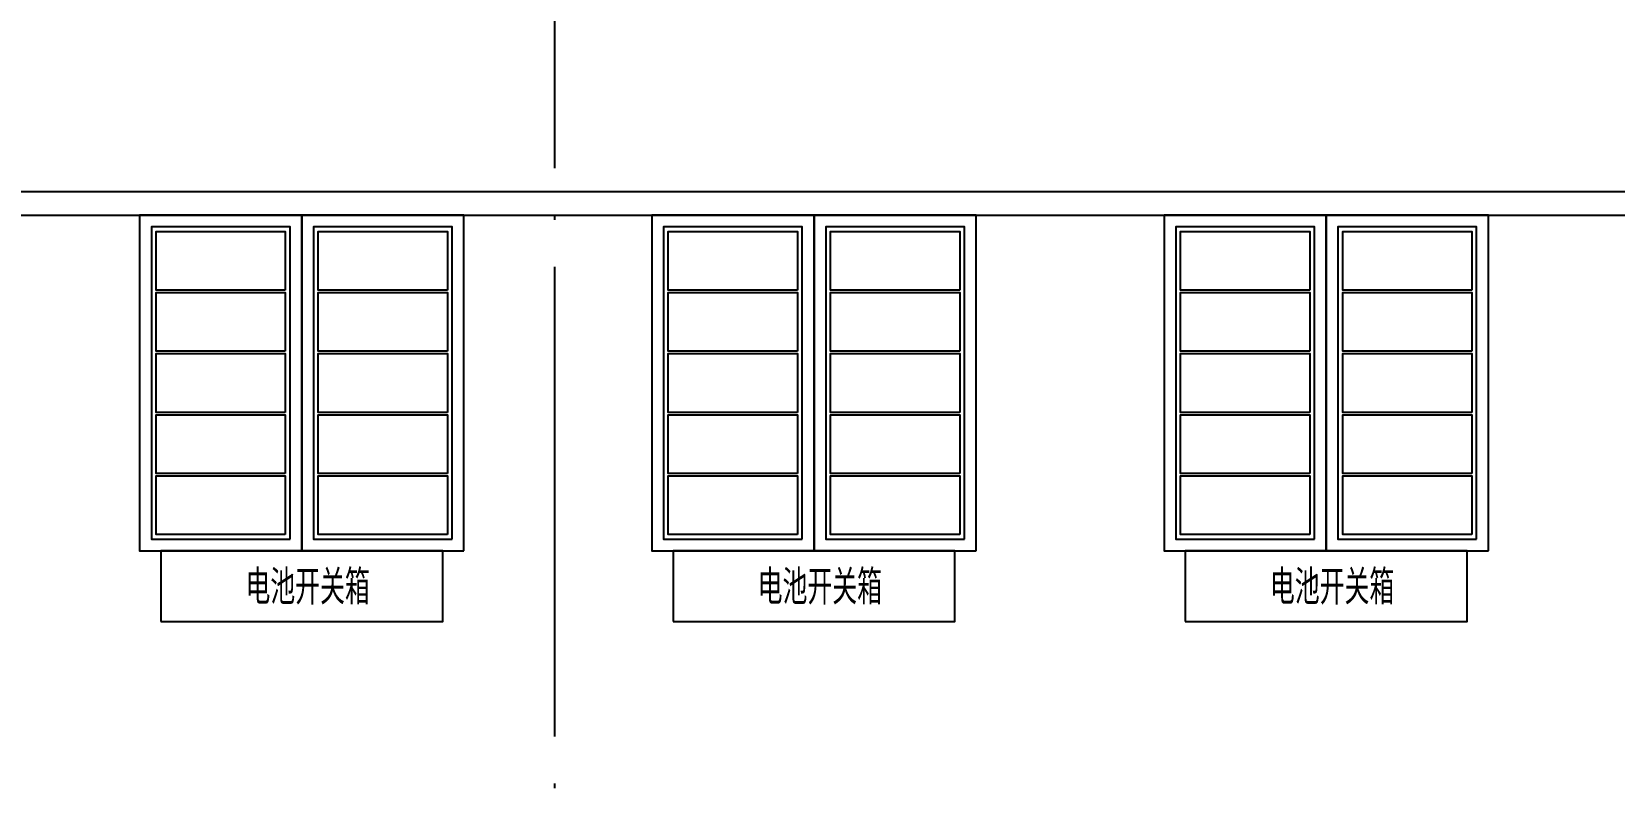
# Model space of a CAD drawing. Extents: x 758840 to 1108724, y -102573 to 143521.
# Drawn here: x 809508 to 816244, y 74989 to 78218 of the extents above; entities that cross this region are included whole.
import ezdxf

# ---------------------------------------------------------------- set-up
doc = ezdxf.new("R2010")
doc.units = 0
doc.header["$LTSCALE"] = 1000
doc.header["$MEASUREMENT"] = 0
doc.linetypes.add('DOTE', pattern=[2.42, 2, -0.2, 0.02, -0.2])
for name, color, linetype in [('02电气-设备', 255, 'Continuous'), ('DOTE', 8, 'DOTE'), ('DUCT-新风管立管', 7, 'Continuous'), ('WALL-MOVE', 6, 'Continuous')]:
    doc.layers.add(name, color=color, linetype=linetype)
doc.styles.get("Standard").update_dxf_attribs({"font": 'gbenor.shx', "bigfont": 'gbcbig.shx'})

# ---------------------------------------------------------------- blocks, each defined once
blk = doc.blocks.new('*U184')
at = {"layer": 'DUCT-新风管立管', "color": 5, "ltscale": 5}
blk.add_lwpolyline([(-125, 275), (-125, -275), (125, -275), (125, 275)], close=True, dxfattribs=at)
blk = doc.blocks.new('*U185')
at = {"layer": '02电气-设备', "color": 0, "linetype": 'ByBlock', "lineweight": -2, "transparency": 16777216}
for p in [(0, 0), (260, 0), (520, 0), (780, 0), (1040, 0)]:
    blk.add_blockref('*U184', p, dxfattribs=at)
blk = doc.blocks.new('*U186')
at = {"layer": 'DUCT-新风管立管', "color": 5, "ltscale": 5}
blk.add_lwpolyline([(-125, 275), (-125, -275), (125, -275), (125, 275)], close=True, dxfattribs=at)
blk = doc.blocks.new('*U187')
at = {"layer": '02电气-设备', "color": 0, "linetype": 'ByBlock', "lineweight": -2, "transparency": 16777216}
for p in [(0, 0), (260, 0), (520, 0), (780, 0), (1040, 0)]:
    blk.add_blockref('*U186', p, dxfattribs=at)
blk = doc.blocks.new('*U188')
at = {"layer": 'DUCT-新风管立管', "color": 5, "ltscale": 5}
blk.add_lwpolyline([(-125, 275), (-125, -275), (125, -275), (125, 275)], close=True, dxfattribs=at)
blk = doc.blocks.new('*U189')
at = {"layer": '02电气-设备', "color": 0, "linetype": 'ByBlock', "lineweight": -2, "transparency": 16777216}
for p in [(0, 0), (260, 0), (520, 0), (780, 0), (1040, 0)]:
    blk.add_blockref('*U188', p, dxfattribs=at)
blk = doc.blocks.new('*U190')
at = {"layer": 'DUCT-新风管立管', "color": 5, "ltscale": 5}
blk.add_lwpolyline([(-125, 275), (-125, -275), (125, -275), (125, 275)], close=True, dxfattribs=at)
blk = doc.blocks.new('*U191')
at = {"layer": '02电气-设备', "color": 0, "linetype": 'ByBlock', "lineweight": -2, "transparency": 16777216}
for p in [(0, 0), (260, 0), (520, 0), (780, 0), (1040, 0)]:
    blk.add_blockref('*U190', p, dxfattribs=at)
blk = doc.blocks.new('*U192')
at = {"layer": 'DUCT-新风管立管', "color": 5, "ltscale": 5}
blk.add_lwpolyline([(-125, 275), (-125, -275), (125, -275), (125, 275)], close=True, dxfattribs=at)
blk = doc.blocks.new('*U193')
at = {"layer": '02电气-设备', "color": 0, "linetype": 'ByBlock', "lineweight": -2, "transparency": 16777216}
for p in [(0, 0), (260, 0), (520, 0), (780, 0), (1040, 0)]:
    blk.add_blockref('*U192', p, dxfattribs=at)
blk = doc.blocks.new('*U194')
at = {"layer": 'DUCT-新风管立管', "color": 5, "ltscale": 5}
blk.add_lwpolyline([(-125, 275), (-125, -275), (125, -275), (125, 275)], close=True, dxfattribs=at)
blk = doc.blocks.new('*U195')
at = {"layer": '02电气-设备', "color": 0, "linetype": 'ByBlock', "lineweight": -2, "transparency": 16777216}
for p in [(0, 0), (260, 0), (520, 0), (780, 0), (1040, 0)]:
    blk.add_blockref('*U194', p, dxfattribs=at)

msp = doc.modelspace()

# ---------------------------------------------------------------- linework, layer by layer
at = {"layer": '02电气-设备', "color": 3, "ltscale": 5}
for points in [[(810657.98, 76007.52), (810657.98, 77437.52), (809967.98, 77437.52), (809967.98, 76007.52)], [(811347.98, 76007.52), (811347.98, 77437.52), (810657.98, 77437.52), (810657.98, 76007.52)], [(812837.98, 76007.52), (812837.98, 77437.52), (812147.98, 77437.52), (812147.98, 76007.52)], [(813527.98, 76007.52), (813527.98, 77437.52), (812837.98, 77437.52), (812837.98, 76007.52)], [(815017.98, 76007.52), (815017.98, 77437.52), (814327.98, 77437.52), (814327.98, 76007.52)], [(815707.98, 76007.52), (815707.98, 77437.52), (815017.98, 77437.52), (815017.98, 76007.52)], [(810607.98, 76057.52), (810607.98, 77387.52), (810017.98, 77387.52), (810017.98, 76057.52)], [(811297.98, 76057.52), (811297.98, 77387.52), (810707.98, 77387.52), (810707.98, 76057.52)], [(812787.98, 76057.52), (812787.98, 77387.52), (812197.98, 77387.52), (812197.98, 76057.52)], [(813477.98, 76057.52), (813477.98, 77387.52), (812887.98, 77387.52), (812887.98, 76057.52)], [(814967.98, 76057.52), (814967.98, 77387.52), (814377.98, 77387.52), (814377.98, 76057.52)], [(815657.98, 76057.52), (815657.98, 77387.52), (815067.98, 77387.52), (815067.98, 76057.52)]]:
    msp.add_lwpolyline(points, close=True, dxfattribs=at)
at = {"layer": '02电气-设备', "color": 5, "ltscale": 5}
for points in [[(810057.98, 75707.52), (811257.98, 75707.52), (811257.98, 76007.52), (810057.98, 76007.52)], [(812237.98, 75707.52), (813437.98, 75707.52), (813437.98, 76007.52), (812237.98, 76007.52)], [(814417.98, 75707.52), (815617.98, 75707.52), (815617.98, 76007.52), (814417.98, 76007.52)]]:
    msp.add_lwpolyline(points, close=True, dxfattribs=at)
at = {"layer": 'DOTE'}
msp.add_line((811733.02, 103837.52), (811733.02, 34437.52), dxfattribs=at)
at = {"layer": 'WALL-MOVE', "color": 2}
for p, q in [((794337.98, 77537.52), (818263.02, 77537.52)), ((794412.98, 77437.52), (818188.02, 77437.52))]:
    msp.add_line(p, q, dxfattribs=at)

# ---------------------------------------------------------------- block references
at = {"layer": '02电气-设备', "color": 3, "xscale": -1, "rotation": 270}
for name, p in [('*U185', (810312.98, 76202.52)), ('*U187', (811002.98, 76202.52)), ('*U189', (812492.98, 76202.52)), ('*U191', (813182.98, 76202.52)), ('*U193', (814672.98, 76202.52)), ('*U195', (815362.98, 76202.52))]:
    msp.add_blockref(name, p, dxfattribs=at)

# ---------------------------------------------------------------- texts
at = {"layer": '02电气-设备', "color": 3, "ltscale": 5}
for p in [(810418.26, 75779.88), (812598.26, 75779.88), (814778.26, 75779.88)]:
    msp.add_text('电池开关箱', height=147, dxfattribs=at).set_placement(p)

doc.saveas('drawing.dxf')
